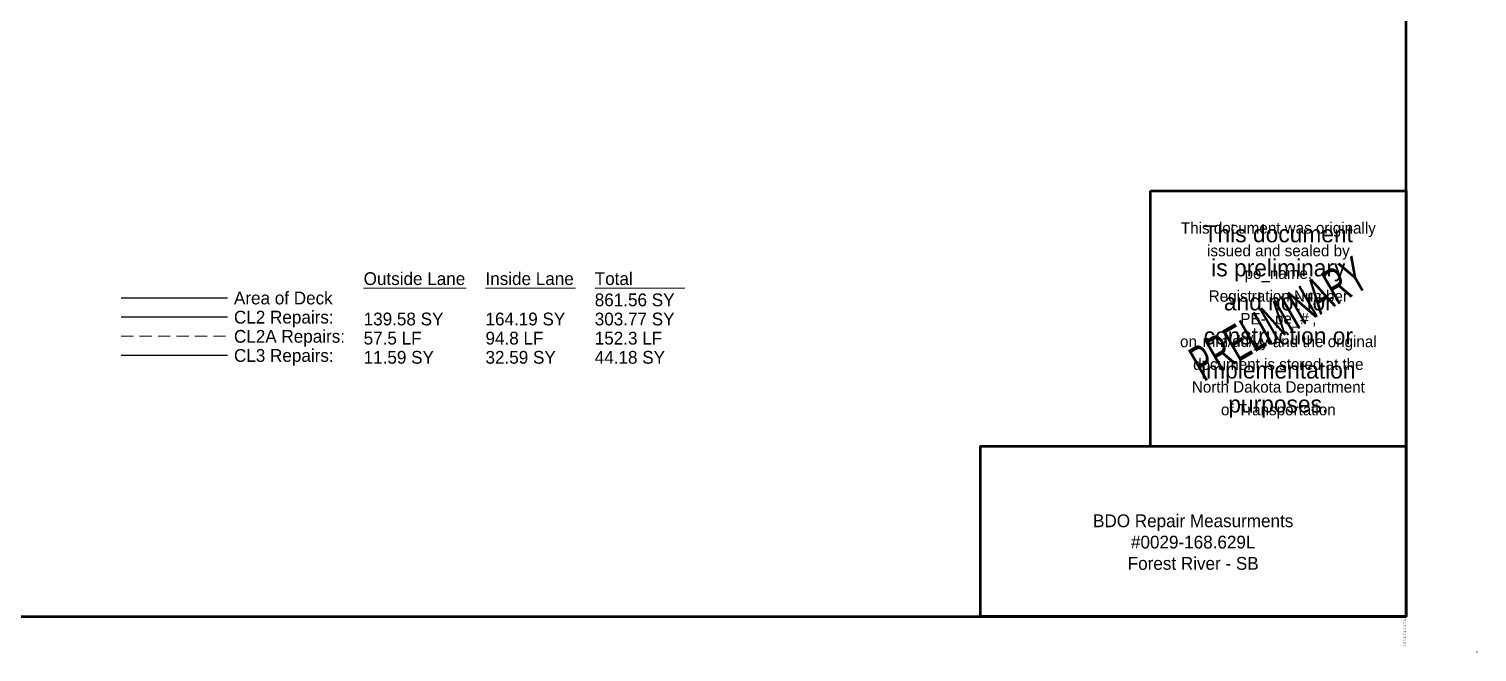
# Model space of a CAD drawing. Header units: feet. Extents: x 2768830 to 2769070, y 549109 to 549267.
# Drawn here: x 2768916.6 to 2769069.7, y 549109.2 to 549175 of the extents above; entities that cross this region are included whole.
import ezdxf
from ezdxf.enums import TextEntityAlignment as Align

# ---------------------------------------------------------------- set-up
doc = ezdxf.new("R2010")
doc.units = ezdxf.units.FT
doc.header["$LTSCALE"] = 312
doc.header["$MEASUREMENT"] = 0
doc.linetypes.add('Dash01', pattern=[1.5, 1, -0.5])
doc.linetypes.add('DGN Style 1', pattern=[0.013513, 2.2e-05, -0.013491])
for name, color, linetype, lineweight in [('Aggr A Line', 212, 'Continuous', 30), ('Asph A Line', 5, 'Continuous', 30), ('Conc A Line', 96, 'Continuous', 30), ('dim (wt 1)', 4, 'Continuous', 13), ('Mask Lv Priority 100', 7, 'Continuous', 0), ('sht Lines', 7, 'Continuous', 0), ('sht Lines (Construction)', 7, 'Continuous', 0), ('sht Stamp Text', 3, 'Continuous', 13), ('sht Stamp Text Preliminary', 5, 'Continuous', 13), ('sht Text', 7, 'Continuous', 0), ('Surface Conc Line Exst', 1, 'Dash01', 0), ('Tag DIP text', 2, 'Continuous', 0), ('Text text', 7, 'Continuous', 40)]:
    doc.layers.add(name, color=color, linetype=linetype, lineweight=lineweight)
doc.styles.add('Style-BLOCK_OUTLINE', font='BLOCK_OUTLINE.shx')
doc.styles.add('Style-NDDOT', font='')
doc.styles.add('Text 0.09', font='', dxfattribs={"height": 0.0075})
doc.styles.get('Style-NDDOT').set_extended_font_data('NDDOT')
doc.styles.get('Text 0.09').set_extended_font_data('NDDOT')

# ---------------------------------------------------------------- blocks, each defined once
blk = doc.blocks.new('Plan')
at = {"layer": 'sht Lines', "color": 7, "linetype": 'Continuous', "lineweight": 0}
blk.add_point((1.29168, -0.02081), dxfattribs=at)
at = {"layer": 'sht Text', "color": 1, "linetype": 'Continuous', "lineweight": 13, "style": 'Style-NDDOT'}
for tag, p in [('Type of revision 1', (0.86834, 0.82824)), ('Type of revision 2', (0.86834, 0.81779)), ('Type of revision 3', (0.86834, 0.80733)), ('Type of revision 4', (0.86834, 0.79688))]:
    blk.add_attdef(tag, text='', height=0.00583, dxfattribs=at).set_placement(p, align=Align.MIDDLE_LEFT)
for tag, p in [('Date of revision 1', (0.94745, 0.82823)), ('Date of revision 2', (0.94745, 0.81777)), ('Date of revision 3', (0.94745, 0.80732)), ('Date of revision 4', (0.94745, 0.79686))]:
    blk.add_attdef(tag, text='', height=0.00583, dxfattribs=at).set_placement(p, align=Align.MIDDLE_RIGHT)
at = {"layer": 'sht Text', "color": 7, "linetype": 'Continuous', "lineweight": 0, "style": 'Style-NDDOT'}
for tag, p in [('project', (1.07501, 0.80211)), ('section', (1.18751, 0.80211)), ('page', (1.22918, 0.80211))]:
    blk.add_attdef(tag, text='', height=0.00833, dxfattribs=at).set_placement(p, align=Align.MIDDLE_CENTER)
at = {"layer": 'Tag DIP text', "color": 2, "linetype": 'Continuous', "lineweight": 0, "style": 'Style-NDDOT'}
for tag, p in [('sheet_ref_pnt', (1.25, -0.005)), ('consultant', (1.25, -0.00833)), ('county', (1.25, -0.00667)), ('comment_3', (1.25, -0.01167)), ('comment_4', (1.25, -0.01333)), ('comment_5', (1.25, -0.015)), ('comment_6', (1.25, -0.01667)), ('bridge', (1.25, -0.01))]:
    blk.add_attdef(tag, text='', height=0.000833, dxfattribs=at).set_placement(p, align=Align.TOP_RIGHT)
at = {"color": 7, "linetype": 'Continuous', "lineweight": 13}
blk.add_wipeout([(1, 0), (1, 0.1), (1.09996, 0.1), (1.09996, 0.25), (1.25, 0.25), (1.25, 0)], dxfattribs=at).dxf.layer = 'Mask Lv Priority 100'
at = {"layer": 'sht Lines', "color": 6, "linetype": 'Continuous', "lineweight": 0}
blk.add_line((0, 0), (1.25, 0), dxfattribs=at)
at = {"layer": 'sht Lines', "color": 6, "linetype": 'Continuous', "lineweight": 0, "flags": 128}
blk.add_lwpolyline([(0, 0.83333), (0, 0), (1, 0), (1, 0.1), (1.09996, 0.1), (1.09996, 0.25), (1.25, 0.25), (1.25, 0.79165), (0.86667, 0.79165), (0.86667, 0.83333), (0, 0.83333)], close=True, dxfattribs=at)
at = {"layer": 'sht Lines', "color": 6, "linetype": 'Continuous', "lineweight": 53, "flags": 128}
for points in [[(0.00001, 0.00003), (1.25001, 0.00003), (1.25001, 0.83336), (0.00001, 0.83336), (0.00001, 0.00003)], [(1.09996, 0.25), (1.25, 0.25), (1.25, 0.1), (1.09996, 0.1), (1.09996, 0.25)], [(1.25001, 0.00003), (1.00001, 0.00003), (1.00001, 0.10003), (1.25001, 0.10003), (1.25001, 0.00003)]]:
    blk.add_lwpolyline(points, close=True, dxfattribs=at)
at = {"layer": 'sht Lines (Construction)', "color": 34, "linetype": 'DGN Style 1', "lineweight": 13, "flags": 128}
blk.add_lwpolyline([(-0.04165, -0.02081), (1.29168, -0.02081), (1.29168, 0.8542), (-0.04165, 0.8542), (-0.04165, -0.02081)], close=True, dxfattribs=at)
at = {"layer": 'sht Stamp Text', "color": 3, "linetype": 'Continuous', "lineweight": 13, "insert": (1.17501, 0.17392), "char_height": 0.006667, "attachment_point": 5, "line_spacing_factor": 1.2, "style": 'Style-NDDOT'}
blk.add_mtext('This document was originally\\Pissued and sealed by \\P\\PRegistration Number \\PPE-           , \\Pon                  and the original\\Pdocument is stored at the\\PNorth Dakota Department\\Pof Transportation', dxfattribs=at)
at = {"layer": 'sht Stamp Text', "color": 3, "linetype": 'Continuous', "lineweight": 13, "style": 'Style-NDDOT', "flags": 12}
blk.add_attdef('pe_name', text='', height=0.00667, dxfattribs=at).set_placement((1.17498, 0.20167), align=Align.MIDDLE_CENTER)
at = {"layer": 'sht Stamp Text', "color": 3, "linetype": 'Continuous', "lineweight": 13, "style": 'Style-NDDOT'}
for tag, p in [('pe_number', (1.18292, 0.175)), ('pe_date', (1.14983, 0.16168))]:
    blk.add_attdef(tag, text='', height=0.00667, dxfattribs=at).set_placement(p, align=Align.MIDDLE_CENTER)
at = {"layer": 'sht Stamp Text Preliminary', "color": 5, "linetype": 'Continuous', "lineweight": 0, "style": 'Style-BLOCK_OUTLINE', "width": 0.6}
blk.add_text('PRELIMINARY', height=0.020833, rotation=30, dxfattribs=at).set_placement((1.17498, 0.175), align=Align.MIDDLE_CENTER)
at = {"layer": 'sht Stamp Text Preliminary', "color": 5, "linetype": 'Continuous', "lineweight": 0, "insert": (1.17498, 0.17333), "char_height": 0.01, "attachment_point": 5, "line_spacing_factor": 1.2, "style": 'Style-NDDOT'}
blk.add_mtext('This document\\Pis preliminary\\Pand not for\\Pconstruction or\\Pimplementation\\Ppurposes.', dxfattribs=at)
at = {"layer": 'sht Text', "color": 7, "linetype": 'Continuous', "lineweight": 0, "style": 'Style-NDDOT'}
for tag, p in [('tb_line1', (1.12501, 0.09375)), ('tb_line2', (1.12501, 0.08125)), ('tb_line3', (1.12501, 0.06875)), ('tb_line4', (1.12501, 0.05625)), ('tb_line5', (1.12501, 0.04375)), ('tb_line6', (1.12501, 0.03125)), ('tb_line7', (1.12501, 0.01875)), ('tb_line8', (1.12501, 0.00625))]:
    blk.add_attdef(tag, text='', height=0.0075, dxfattribs=at).set_placement(p, align=Align.MIDDLE_CENTER)
at = {"layer": 'Tag DIP text', "color": 2, "linetype": 'Continuous', "lineweight": 0, "style": 'Style-NDDOT'}
for tag, p in [('highway_no', (1.25, 0)), ('revision_date', (1.25, -0.00333)), ('division_no', (1.25, -0.00167))]:
    blk.add_attdef(tag, text='', height=0.000833, dxfattribs=at).set_placement(p, align=Align.TOP_RIGHT)

msp = doc.modelspace()

# ---------------------------------------------------------------- block references
at = {"layer": 'Mask Lv Priority 100', "color": 7, "linetype": 'Continuous', "lineweight": 13}
ref = msp.add_blockref('Plan', (2768837.2, 549112.9), dxfattribs=dict(at, xscale=180, yscale=180, zscale=180))
ref.add_attrib('highway_no', 'N/A', dxfattribs={"layer": 'Tag DIP text', "color": 2, "linetype": 'Continuous', "lineweight": 0, "height": 0.15, "style": 'Style-NDDOT'}).set_placement((2769062.2, 549112.9), align=Align.TOP_RIGHT)
ref.add_attrib('division_no', 'N/A', dxfattribs={"layer": 'Tag DIP text', "color": 2, "linetype": 'Continuous', "lineweight": 0, "height": 0.15, "style": 'Style-NDDOT'}).set_placement((2769062.2, 549112.6), align=Align.TOP_RIGHT)
ref.add_attrib('pe_name', 'pe_name,', dxfattribs={"layer": 'sht Stamp Text', "color": 3, "linetype": 'Continuous', "lineweight": 13, "height": 1.2, "style": 'Style-NDDOT'}).set_placement((2769048.7, 549149.2), align=Align.MIDDLE_CENTER)
ref.add_attrib('revision_date', 'N/A', dxfattribs={"layer": 'Tag DIP text', "color": 2, "linetype": 'Continuous', "lineweight": 0, "height": 0.15, "style": 'Style-NDDOT'}).set_placement((2769062.2, 549112.3), align=Align.TOP_RIGHT)
ref.add_attrib('pe_number', 'pe_#', dxfattribs={"layer": 'sht Stamp Text', "color": 3, "linetype": 'Continuous', "lineweight": 13, "height": 1.2, "style": 'Style-NDDOT'}).set_placement((2769050.13, 549144.4), align=Align.MIDDLE_CENTER)
ref.add_attrib('sheet_ref_pnt', 'N/A', dxfattribs={"layer": 'Tag DIP text', "color": 2, "linetype": 'Continuous', "lineweight": 0, "height": 0.15, "style": 'Style-NDDOT'}).set_placement((2769062.2, 549112), align=Align.TOP_RIGHT)
ref.add_attrib('pe_date', 'mm/dd/yy', dxfattribs={"layer": 'sht Stamp Text', "color": 3, "linetype": 'Continuous', "lineweight": 13, "height": 1.2, "style": 'Style-NDDOT'}).set_placement((2769044.17, 549142.01), align=Align.MIDDLE_CENTER)
ref.add_attrib('county', 'N/A', dxfattribs={"layer": 'Tag DIP text', "color": 2, "linetype": 'Continuous', "lineweight": 0, "height": 0.15, "style": 'Style-NDDOT'}).set_placement((2769062.2, 549111.7), align=Align.TOP_RIGHT)
ref.add_attrib('consultant', 'N/A', dxfattribs={"layer": 'Tag DIP text', "color": 2, "linetype": 'Continuous', "lineweight": 0, "height": 0.15, "style": 'Style-NDDOT'}).set_placement((2769062.2, 549111.4), align=Align.TOP_RIGHT)
ref.add_attrib('bridge', 'N/A', dxfattribs={"layer": 'Tag DIP text', "color": 2, "linetype": 'Continuous', "lineweight": 0, "height": 0.15, "style": 'Style-NDDOT'}).set_placement((2769062.2, 549111.1), align=Align.TOP_RIGHT)
ref.add_attrib('comment_3', 'N/A', dxfattribs={"layer": 'Tag DIP text', "color": 2, "linetype": 'Continuous', "lineweight": 0, "height": 0.15, "style": 'Style-NDDOT'}).set_placement((2769062.2, 549110.8), align=Align.TOP_RIGHT)
ref.add_attrib('comment_4', 'N/A', dxfattribs={"layer": 'Tag DIP text', "color": 2, "linetype": 'Continuous', "lineweight": 0, "height": 0.15, "style": 'Style-NDDOT'}).set_placement((2769062.2, 549110.5), align=Align.TOP_RIGHT)
ref.add_attrib('tb_line4', 'BDO Repair Measurments', dxfattribs={"layer": 'sht Text', "color": 7, "linetype": 'Continuous', "lineweight": 0, "height": 1.35, "style": 'Style-NDDOT'}).set_placement((2769039.7, 549123.03), align=Align.MIDDLE_CENTER)
ref.add_attrib('comment_5', 'N/A', dxfattribs={"layer": 'Tag DIP text', "color": 2, "linetype": 'Continuous', "lineweight": 0, "height": 0.15, "style": 'Style-NDDOT'}).set_placement((2769062.2, 549110.2), align=Align.TOP_RIGHT)
ref.add_attrib('tb_line5', '#0029-168.629L', dxfattribs={"layer": 'sht Text', "color": 7, "linetype": 'Continuous', "lineweight": 0, "height": 1.35, "style": 'Style-NDDOT'}).set_placement((2769039.7, 549120.78), align=Align.MIDDLE_CENTER)
ref.add_attrib('comment_6', 'N/A', dxfattribs={"layer": 'Tag DIP text', "color": 2, "linetype": 'Continuous', "lineweight": 0, "height": 0.15, "style": 'Style-NDDOT'}).set_placement((2769062.2, 549109.9), align=Align.TOP_RIGHT)
ref.add_attrib('tb_line6', 'Forest River - SB', dxfattribs={"layer": 'sht Text', "color": 7, "linetype": 'Continuous', "lineweight": 0, "height": 1.35, "style": 'Style-NDDOT'}).set_placement((2769039.7, 549118.53), align=Align.MIDDLE_CENTER)

# ---------------------------------------------------------------- next in the draw order: linework, layer by layer
at = {"layer": 'Aggr A Line', "color": 212, "linetype": 'Continuous', "lineweight": 30}
msp.add_line((2768926.37, 549144.58), (2768937.62, 549144.58), dxfattribs=at)
at = {"layer": 'Asph A Line', "color": 5, "linetype": 'Continuous', "lineweight": 30}
msp.add_line((2768926.37, 549140.53), (2768937.62, 549140.53), dxfattribs=at)
at = {"layer": 'Conc A Line', "color": 96, "linetype": 'Continuous', "lineweight": 30}
msp.add_line((2768926.37, 549146.6), (2768937.62, 549146.6), dxfattribs=at)
at = {"layer": 'dim (wt 1)', "color": 4, "linetype": 'Continuous', "lineweight": 13}
for p, q in [((2768952.01, 549147.61), (2768962.86, 549147.61)), ((2768964.89, 549147.61), (2768974.41, 549147.61)), ((2768976.44, 549147.61), (2768985.96, 549147.61))]:
    msp.add_line(p, q, dxfattribs=at)
at = {"layer": 'Surface Conc Line Exst', "color": 1, "linetype": 'Dash01', "lineweight": 0, "ltscale": 0.004167}
msp.add_line((2768926.37, 549142.55), (2768937.62, 549142.55), dxfattribs=at)

# ---------------------------------------------------------------- next in the draw order: texts
at = {"layer": 'Text text', "color": 7, "linetype": 'Continuous', "lineweight": 30, "style": 'Text 0.09'}
for s, p in [('Outside Lane', (2768952.01, 549148.63)), ('Inside Lane', (2768964.89, 549148.63)), ('Total', (2768976.44, 549148.63))]:
    msp.add_text(s, height=1.35, dxfattribs=at).set_placement(p, align=Align.MIDDLE_LEFT)
at = {"layer": 'Text text', "color": 7, "linetype": 'Continuous', "lineweight": 30, "char_height": 1.35, "attachment_point": 4, "line_spacing_factor": 0.9, "style": 'Text 0.09'}
for s, insert in [('Area of Deck\\PCL2 Repairs:\\PCL2A Repairs:\\PCL3 Repairs:', (2768938.3, 549143.34)), ('861.56 SY\\P303.77 SY\\P152.3 LF\\P44.18 SY', (2768976.44, 549143.34)), ('\\P139.58 SY\\P57.5 LF\\P11.59 SY', (2768952.01, 549143.34)), ('\\P164.19 SY\\P94.8 LF\\P32.59 SY', (2768964.89, 549143.34))]:
    msp.add_mtext(s, dxfattribs=dict(at, insert=insert))

doc.saveas('drawing.dxf')
